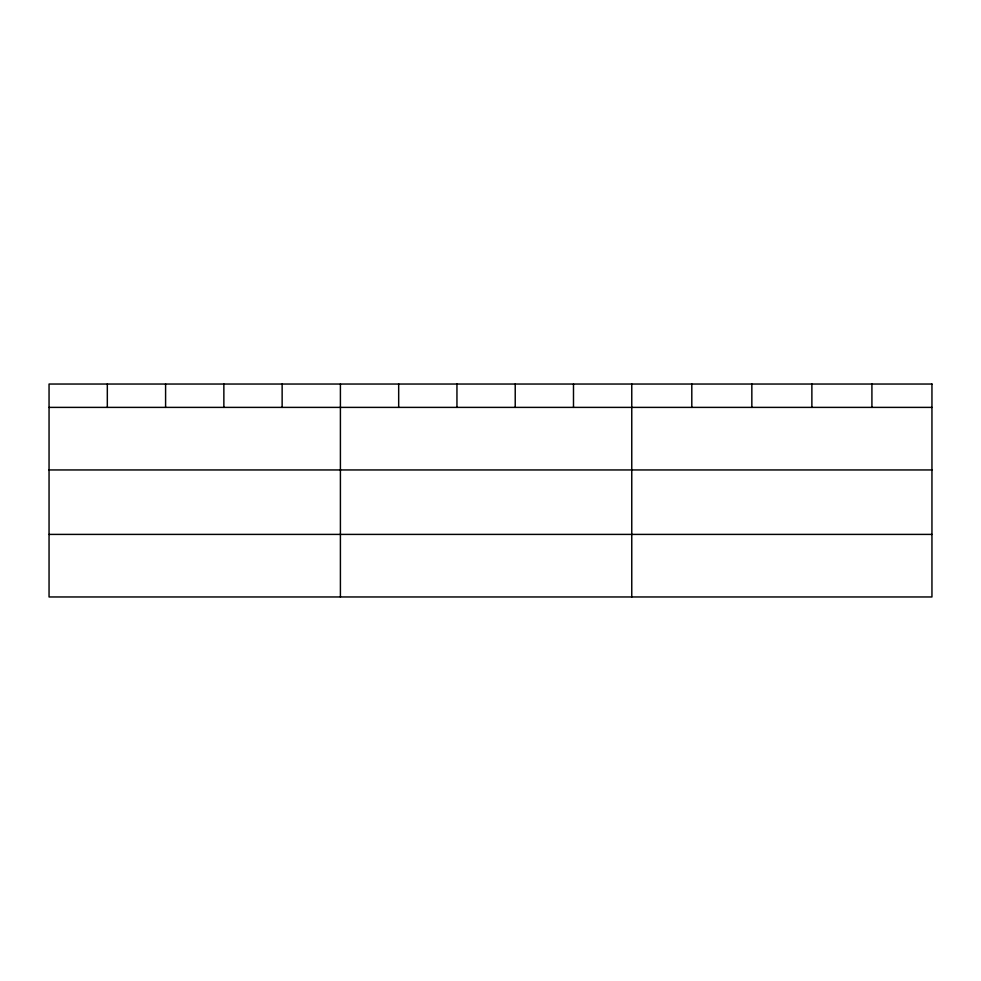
<?xml version="1.0" encoding="UTF-8"?>
<svg xmlns="http://www.w3.org/2000/svg" width="981" height="981" viewBox="0 0 981 981"><rect width="100%" height="100%" fill="white"/><g stroke="black" fill="none" stroke-linecap="round" stroke-linejoin="round"><path stroke-width="1.47" d="M49.05 407.385L931.95 407.385M49.05 469.948L931.95 469.948M49.05 534.4L931.95 534.4M871.913 384.037L871.913 407.385M811.876 384.037L811.876 407.385M751.838 384.037L751.838 407.385M691.801 384.037L691.801 407.385M631.764 384.037L631.764 596.963M573.493 384.037L573.493 407.385M515.221 384.037L515.221 407.385M456.95 384.037L456.95 407.385M398.678 384.037L398.678 407.385M340.407 384.037L340.407 596.963M282.136 384.037L282.136 407.385M223.864 384.037L223.864 407.385M165.593 384.037L165.593 407.385M107.321 384.037L107.321 407.385M931.95 384.037L49.05 384.037L49.05 596.963L931.95 596.963L931.95 384.037"/></g></svg>
